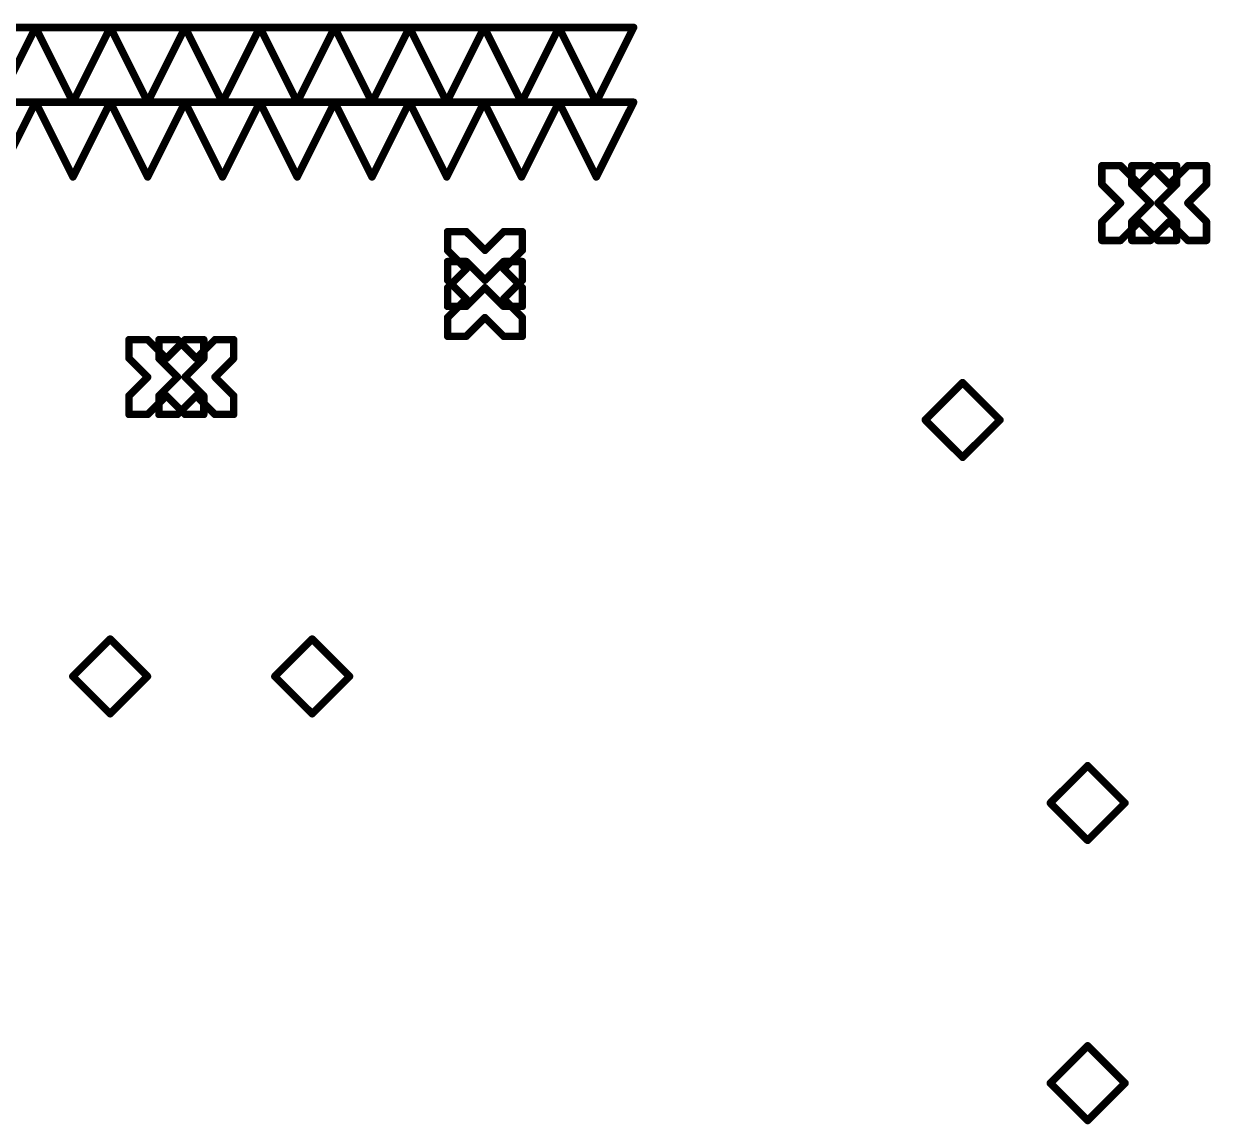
# Model space of a CAD drawing. Header units: inches. Extents: x 0 to 280, y 0 to 265.
# Drawn here: x 77.18 to 108.92, y 132.65 to 162.1 of the extents above; entities that cross this region are included whole.
import ezdxf

# ---------------------------------------------------------------- set-up
doc = ezdxf.new("R2010")
doc.units = ezdxf.units.IN
doc.layers.add('Drill Drawing', color=1, linetype='Continuous')

msp = doc.modelspace()

# ---------------------------------------------------------------- linework, layer by layer
at = {"layer": 'Drill Drawing'}
for points in [[(75.5, 162, 0.2, 0.2, 0), (77.5, 162, 0.2, 0.2, 0)], [(76.5, 160, 0.2, 0.2, 0), (77.5, 162, 0.2, 0.2, 0)], [(77.5, 162, 0.2, 0.2, 0), (79.5, 162, 0.2, 0.2, 0)], [(77.5, 162, 0.2, 0.2, 0), (78.5, 160, 0.2, 0.2, 0)], [(78.5, 160, 0.2, 0.2, 0), (79.5, 162, 0.2, 0.2, 0)], [(79.5, 162, 0.2, 0.2, 0), (81.5, 162, 0.2, 0.2, 0)], [(79.5, 162, 0.2, 0.2, 0), (80.5, 160, 0.2, 0.2, 0)], [(80.5, 160, 0.2, 0.2, 0), (81.5, 162, 0.2, 0.2, 0)], [(81.5, 162, 0.2, 0.2, 0), (83.5, 162, 0.2, 0.2, 0)], [(81.5, 162, 0.2, 0.2, 0), (82.5, 160, 0.2, 0.2, 0)], [(82.5, 160, 0.2, 0.2, 0), (83.5, 162, 0.2, 0.2, 0)], [(83.5, 162, 0.2, 0.2, 0), (85.5, 162, 0.2, 0.2, 0)], [(83.5, 162, 0.2, 0.2, 0), (84.5, 160, 0.2, 0.2, 0)], [(84.5, 160, 0.2, 0.2, 0), (85.5, 162, 0.2, 0.2, 0)], [(85.5, 162, 0.2, 0.2, 0), (87.5, 162, 0.2, 0.2, 0)], [(85.5, 162, 0.2, 0.2, 0), (86.5, 160, 0.2, 0.2, 0)], [(86.5, 160, 0.2, 0.2, 0), (87.5, 162, 0.2, 0.2, 0)], [(87.5, 162, 0.2, 0.2, 0), (89.5, 162, 0.2, 0.2, 0)], [(87.5, 162, 0.2, 0.2, 0), (88.5, 160, 0.2, 0.2, 0)], [(88.5, 160, 0.2, 0.2, 0), (89.5, 162, 0.2, 0.2, 0)], [(89.5, 162, 0.2, 0.2, 0), (91.5, 162, 0.2, 0.2, 0)], [(89.5, 162, 0.2, 0.2, 0), (90.5, 160, 0.2, 0.2, 0)], [(90.5, 160, 0.2, 0.2, 0), (91.5, 162, 0.2, 0.2, 0)], [(91.5, 162, 0.2, 0.2, 0), (93.5, 162, 0.2, 0.2, 0)], [(91.5, 162, 0.2, 0.2, 0), (92.5, 160, 0.2, 0.2, 0)], [(92.5, 160, 0.2, 0.2, 0), (93.5, 162, 0.2, 0.2, 0)], [(75.5, 160, 0.2, 0.2, 0), (77.5, 160, 0.2, 0.2, 0)], [(76.5, 158, 0.2, 0.2, 0), (77.5, 160, 0.2, 0.2, 0)], [(77.5, 160, 0.2, 0.2, 0), (79.5, 160, 0.2, 0.2, 0)], [(77.5, 160, 0.2, 0.2, 0), (78.5, 158, 0.2, 0.2, 0)], [(78.5, 158, 0.2, 0.2, 0), (79.5, 160, 0.2, 0.2, 0)], [(79.5, 160, 0.2, 0.2, 0), (81.5, 160, 0.2, 0.2, 0)], [(79.5, 160, 0.2, 0.2, 0), (80.5, 158, 0.2, 0.2, 0)], [(80.5, 158, 0.2, 0.2, 0), (81.5, 160, 0.2, 0.2, 0)], [(81.5, 160, 0.2, 0.2, 0), (83.5, 160, 0.2, 0.2, 0)], [(81.5, 160, 0.2, 0.2, 0), (82.5, 158, 0.2, 0.2, 0)], [(82.5, 158, 0.2, 0.2, 0), (83.5, 160, 0.2, 0.2, 0)], [(83.5, 160, 0.2, 0.2, 0), (85.5, 160, 0.2, 0.2, 0)], [(83.5, 160, 0.2, 0.2, 0), (84.5, 158, 0.2, 0.2, 0)], [(84.5, 158, 0.2, 0.2, 0), (85.5, 160, 0.2, 0.2, 0)], [(85.5, 160, 0.2, 0.2, 0), (87.5, 160, 0.2, 0.2, 0)], [(85.5, 160, 0.2, 0.2, 0), (86.5, 158, 0.2, 0.2, 0)], [(86.5, 158, 0.2, 0.2, 0), (87.5, 160, 0.2, 0.2, 0)], [(87.5, 160, 0.2, 0.2, 0), (89.5, 160, 0.2, 0.2, 0)], [(87.5, 160, 0.2, 0.2, 0), (88.5, 158, 0.2, 0.2, 0)], [(88.5, 158, 0.2, 0.2, 0), (89.5, 160, 0.2, 0.2, 0)], [(89.5, 160, 0.2, 0.2, 0), (91.5, 160, 0.2, 0.2, 0)], [(89.5, 160, 0.2, 0.2, 0), (90.5, 158, 0.2, 0.2, 0)], [(90.5, 158, 0.2, 0.2, 0), (91.5, 160, 0.2, 0.2, 0)], [(91.5, 160, 0.2, 0.2, 0), (93.5, 160, 0.2, 0.2, 0)], [(91.5, 160, 0.2, 0.2, 0), (92.5, 158, 0.2, 0.2, 0)], [(92.5, 158, 0.2, 0.2, 0), (93.5, 160, 0.2, 0.2, 0)], [(106.025, 157.8, 0.2, 0.2, 0), (106.025, 158.3, 0.2, 0.2, 0)], [(106.025, 158.3, 0.2, 0.2, 0), (106.525, 158.3, 0.2, 0.2, 0)], [(106.525, 158.3, 0.2, 0.2, 0), (107.025, 157.8, 0.2, 0.2, 0)], [(106.825, 157.8, 0.2, 0.2, 0), (106.825, 158.3, 0.2, 0.2, 0)], [(106.825, 158.3, 0.2, 0.2, 0), (107.325, 158.3, 0.2, 0.2, 0)], [(107.025, 157.8, 0.2, 0.2, 0), (107.525, 158.3, 0.2, 0.2, 0)], [(107.325, 158.3, 0.2, 0.2, 0), (107.825, 157.8, 0.2, 0.2, 0)], [(107.525, 158.3, 0.2, 0.2, 0), (108.025, 158.3, 0.2, 0.2, 0)], [(107.825, 157.8, 0.2, 0.2, 0), (108.325, 158.3, 0.2, 0.2, 0)], [(108.025, 157.8, 0.2, 0.2, 0), (108.025, 158.3, 0.2, 0.2, 0)], [(108.325, 158.3, 0.2, 0.2, 0), (108.825, 158.3, 0.2, 0.2, 0)], [(108.825, 157.8, 0.2, 0.2, 0), (108.825, 158.3, 0.2, 0.2, 0)], [(106.025, 157.8, 0.2, 0.2, 0), (106.525, 157.3, 0.2, 0.2, 0)], [(106.825, 157.8, 0.2, 0.2, 0), (107.325, 157.3, 0.2, 0.2, 0)], [(107.525, 157.3, 0.2, 0.2, 0), (108.025, 157.8, 0.2, 0.2, 0)], [(108.325, 157.3, 0.2, 0.2, 0), (108.825, 157.8, 0.2, 0.2, 0)], [(106.025, 156.8, 0.2, 0.2, 0), (106.525, 157.3, 0.2, 0.2, 0)], [(106.825, 156.8, 0.2, 0.2, 0), (107.325, 157.3, 0.2, 0.2, 0)], [(107.525, 157.3, 0.2, 0.2, 0), (108.025, 156.8, 0.2, 0.2, 0)], [(108.325, 157.3, 0.2, 0.2, 0), (108.825, 156.8, 0.2, 0.2, 0)], [(106.025, 156.3, 0.2, 0.2, 0), (106.025, 156.8, 0.2, 0.2, 0)], [(106.525, 156.3, 0.2, 0.2, 0), (107.025, 156.8, 0.2, 0.2, 0)], [(106.825, 156.3, 0.2, 0.2, 0), (106.825, 156.8, 0.2, 0.2, 0)], [(107.025, 156.8, 0.2, 0.2, 0), (107.525, 156.3, 0.2, 0.2, 0)], [(107.325, 156.3, 0.2, 0.2, 0), (107.825, 156.8, 0.2, 0.2, 0)], [(107.825, 156.8, 0.2, 0.2, 0), (108.325, 156.3, 0.2, 0.2, 0)], [(108.025, 156.3, 0.2, 0.2, 0), (108.025, 156.8, 0.2, 0.2, 0)], [(108.825, 156.3, 0.2, 0.2, 0), (108.825, 156.8, 0.2, 0.2, 0)], [(88.522, 156.036, 0.2, 0.2, 0), (88.522, 156.536, 0.2, 0.2, 0)], [(88.522, 156.536, 0.2, 0.2, 0), (89.022, 156.536, 0.2, 0.2, 0)], [(89.022, 156.536, 0.2, 0.2, 0), (89.522, 156.036, 0.2, 0.2, 0)], [(89.522, 156.036, 0.2, 0.2, 0), (90.022, 156.536, 0.2, 0.2, 0)], [(90.022, 156.536, 0.2, 0.2, 0), (90.522, 156.536, 0.2, 0.2, 0)], [(90.522, 156.036, 0.2, 0.2, 0), (90.522, 156.536, 0.2, 0.2, 0)], [(106.025, 156.3, 0.2, 0.2, 0), (106.525, 156.3, 0.2, 0.2, 0)], [(106.825, 156.3, 0.2, 0.2, 0), (107.325, 156.3, 0.2, 0.2, 0)], [(107.525, 156.3, 0.2, 0.2, 0), (108.025, 156.3, 0.2, 0.2, 0)], [(108.325, 156.3, 0.2, 0.2, 0), (108.825, 156.3, 0.2, 0.2, 0)], [(88.522, 156.036, 0.2, 0.2, 0), (89.022, 155.536, 0.2, 0.2, 0)], [(90.022, 155.536, 0.2, 0.2, 0), (90.522, 156.036, 0.2, 0.2, 0)], [(88.522, 155.236, 0.2, 0.2, 0), (88.522, 155.736, 0.2, 0.2, 0)], [(88.522, 155.736, 0.2, 0.2, 0), (89.022, 155.736, 0.2, 0.2, 0)], [(88.522, 155.036, 0.2, 0.2, 0), (89.022, 155.536, 0.2, 0.2, 0)], [(89.022, 155.736, 0.2, 0.2, 0), (89.522, 155.236, 0.2, 0.2, 0)], [(89.522, 155.236, 0.2, 0.2, 0), (90.022, 155.736, 0.2, 0.2, 0)], [(90.022, 155.736, 0.2, 0.2, 0), (90.522, 155.736, 0.2, 0.2, 0)], [(90.022, 155.536, 0.2, 0.2, 0), (90.522, 155.036, 0.2, 0.2, 0)], [(90.522, 155.236, 0.2, 0.2, 0), (90.522, 155.736, 0.2, 0.2, 0)], [(88.522, 155.236, 0.2, 0.2, 0), (89.022, 154.736, 0.2, 0.2, 0)], [(90.022, 154.736, 0.2, 0.2, 0), (90.522, 155.236, 0.2, 0.2, 0)], [(88.522, 154.536, 0.2, 0.2, 0), (88.522, 155.036, 0.2, 0.2, 0)], [(89.022, 154.536, 0.2, 0.2, 0), (89.522, 155.036, 0.2, 0.2, 0)], [(89.522, 155.036, 0.2, 0.2, 0), (90.022, 154.536, 0.2, 0.2, 0)], [(90.522, 154.536, 0.2, 0.2, 0), (90.522, 155.036, 0.2, 0.2, 0)], [(88.522, 154.236, 0.2, 0.2, 0), (89.022, 154.736, 0.2, 0.2, 0)], [(88.522, 154.536, 0.2, 0.2, 0), (89.022, 154.536, 0.2, 0.2, 0)], [(90.022, 154.736, 0.2, 0.2, 0), (90.522, 154.236, 0.2, 0.2, 0)], [(90.022, 154.536, 0.2, 0.2, 0), (90.522, 154.536, 0.2, 0.2, 0)], [(88.522, 153.736, 0.2, 0.2, 0), (88.522, 154.236, 0.2, 0.2, 0)], [(89.022, 153.736, 0.2, 0.2, 0), (89.522, 154.236, 0.2, 0.2, 0)], [(89.522, 154.236, 0.2, 0.2, 0), (90.022, 153.736, 0.2, 0.2, 0)], [(90.522, 153.736, 0.2, 0.2, 0), (90.522, 154.236, 0.2, 0.2, 0)], [(80, 153.145, 0.2, 0.2, 0), (80, 153.645, 0.2, 0.2, 0)], [(80, 153.645, 0.2, 0.2, 0), (80.5, 153.645, 0.2, 0.2, 0)], [(80.5, 153.645, 0.2, 0.2, 0), (81, 153.145, 0.2, 0.2, 0)], [(80.8, 153.145, 0.2, 0.2, 0), (80.8, 153.645, 0.2, 0.2, 0)], [(80.8, 153.645, 0.2, 0.2, 0), (81.3, 153.645, 0.2, 0.2, 0)], [(81, 153.145, 0.2, 0.2, 0), (81.5, 153.645, 0.2, 0.2, 0)], [(81.3, 153.645, 0.2, 0.2, 0), (81.8, 153.145, 0.2, 0.2, 0)], [(81.5, 153.645, 0.2, 0.2, 0), (82, 153.645, 0.2, 0.2, 0)], [(81.8, 153.145, 0.2, 0.2, 0), (82.3, 153.645, 0.2, 0.2, 0)], [(82, 153.145, 0.2, 0.2, 0), (82, 153.645, 0.2, 0.2, 0)], [(82.3, 153.645, 0.2, 0.2, 0), (82.8, 153.645, 0.2, 0.2, 0)], [(82.8, 153.145, 0.2, 0.2, 0), (82.8, 153.645, 0.2, 0.2, 0)], [(88.522, 153.736, 0.2, 0.2, 0), (89.022, 153.736, 0.2, 0.2, 0)], [(90.022, 153.736, 0.2, 0.2, 0), (90.522, 153.736, 0.2, 0.2, 0)], [(80, 153.145, 0.2, 0.2, 0), (80.5, 152.645, 0.2, 0.2, 0)], [(80.8, 153.145, 0.2, 0.2, 0), (81.3, 152.645, 0.2, 0.2, 0)], [(81.5, 152.645, 0.2, 0.2, 0), (82, 153.145, 0.2, 0.2, 0)], [(82.3, 152.645, 0.2, 0.2, 0), (82.8, 153.145, 0.2, 0.2, 0)], [(80, 152.145, 0.2, 0.2, 0), (80.5, 152.645, 0.2, 0.2, 0)], [(80.8, 152.145, 0.2, 0.2, 0), (81.3, 152.645, 0.2, 0.2, 0)], [(81.5, 152.645, 0.2, 0.2, 0), (82, 152.145, 0.2, 0.2, 0)], [(82.3, 152.645, 0.2, 0.2, 0), (82.8, 152.145, 0.2, 0.2, 0)], [(101.3, 151.497, 0.2, 0.2, 0), (102.3, 152.497, 0.2, 0.2, 0)], [(102.3, 152.497, 0.2, 0.2, 0), (103.3, 151.497, 0.2, 0.2, 0)], [(80, 151.645, 0.2, 0.2, 0), (80, 152.145, 0.2, 0.2, 0)], [(80.5, 151.645, 0.2, 0.2, 0), (81, 152.145, 0.2, 0.2, 0)], [(80.8, 151.645, 0.2, 0.2, 0), (80.8, 152.145, 0.2, 0.2, 0)], [(81, 152.145, 0.2, 0.2, 0), (81.5, 151.645, 0.2, 0.2, 0)], [(81.3, 151.645, 0.2, 0.2, 0), (81.8, 152.145, 0.2, 0.2, 0)], [(81.8, 152.145, 0.2, 0.2, 0), (82.3, 151.645, 0.2, 0.2, 0)], [(82, 151.645, 0.2, 0.2, 0), (82, 152.145, 0.2, 0.2, 0)], [(82.8, 151.645, 0.2, 0.2, 0), (82.8, 152.145, 0.2, 0.2, 0)], [(80, 151.645, 0.2, 0.2, 0), (80.5, 151.645, 0.2, 0.2, 0)], [(80.8, 151.645, 0.2, 0.2, 0), (81.3, 151.645, 0.2, 0.2, 0)], [(81.5, 151.645, 0.2, 0.2, 0), (82, 151.645, 0.2, 0.2, 0)], [(82.3, 151.645, 0.2, 0.2, 0), (82.8, 151.645, 0.2, 0.2, 0)], [(101.3, 151.497, 0.2, 0.2, 0), (102.3, 150.497, 0.2, 0.2, 0)], [(102.3, 150.497, 0.2, 0.2, 0), (103.3, 151.497, 0.2, 0.2, 0)], [(78.495, 144.634, 0.2, 0.2, 0), (79.495, 145.634, 0.2, 0.2, 0)], [(79.495, 145.634, 0.2, 0.2, 0), (80.495, 144.634, 0.2, 0.2, 0)], [(83.9, 144.634, 0.2, 0.2, 0), (84.9, 145.634, 0.2, 0.2, 0)], [(84.9, 145.634, 0.2, 0.2, 0), (85.9, 144.634, 0.2, 0.2, 0)], [(78.495, 144.634, 0.2, 0.2, 0), (79.495, 143.634, 0.2, 0.2, 0)], [(79.495, 143.634, 0.2, 0.2, 0), (80.495, 144.634, 0.2, 0.2, 0)], [(83.9, 144.634, 0.2, 0.2, 0), (84.9, 143.634, 0.2, 0.2, 0)], [(84.9, 143.634, 0.2, 0.2, 0), (85.9, 144.634, 0.2, 0.2, 0)], [(104.645, 141.247, 0.2, 0.2, 0), (105.645, 142.247, 0.2, 0.2, 0)], [(105.645, 142.247, 0.2, 0.2, 0), (106.645, 141.247, 0.2, 0.2, 0)], [(104.645, 141.247, 0.2, 0.2, 0), (105.645, 140.247, 0.2, 0.2, 0)], [(105.645, 140.247, 0.2, 0.2, 0), (106.645, 141.247, 0.2, 0.2, 0)], [(104.645, 133.75, 0.2, 0.2, 0), (105.645, 134.75, 0.2, 0.2, 0)], [(105.645, 134.75, 0.2, 0.2, 0), (106.645, 133.75, 0.2, 0.2, 0)], [(104.645, 133.75, 0.2, 0.2, 0), (105.645, 132.75, 0.2, 0.2, 0)], [(105.645, 132.75, 0.2, 0.2, 0), (106.645, 133.75, 0.2, 0.2, 0)]]:
    msp.add_lwpolyline(points, format="xyseb", dxfattribs=at)
for points in [[(77.45, 162, 0.1, 0.1, 1), (77.55, 162, 0.1, 0.1, 1)], [(77.45, 162, 0.1, 0.1, 1), (77.55, 162, 0.1, 0.1, 1)], [(77.45, 162, 0.1, 0.1, 1), (77.55, 162, 0.1, 0.1, 1)], [(77.45, 162, 0.1, 0.1, 1), (77.55, 162, 0.1, 0.1, 1)], [(79.45, 162, 0.1, 0.1, 1), (79.55, 162, 0.1, 0.1, 1)], [(79.45, 162, 0.1, 0.1, 1), (79.55, 162, 0.1, 0.1, 1)], [(79.45, 162, 0.1, 0.1, 1), (79.55, 162, 0.1, 0.1, 1)], [(79.45, 162, 0.1, 0.1, 1), (79.55, 162, 0.1, 0.1, 1)], [(81.45, 162, 0.1, 0.1, 1), (81.55, 162, 0.1, 0.1, 1)], [(81.45, 162, 0.1, 0.1, 1), (81.55, 162, 0.1, 0.1, 1)], [(81.45, 162, 0.1, 0.1, 1), (81.55, 162, 0.1, 0.1, 1)], [(81.45, 162, 0.1, 0.1, 1), (81.55, 162, 0.1, 0.1, 1)], [(83.45, 162, 0.1, 0.1, 1), (83.55, 162, 0.1, 0.1, 1)], [(83.45, 162, 0.1, 0.1, 1), (83.55, 162, 0.1, 0.1, 1)], [(83.45, 162, 0.1, 0.1, 1), (83.55, 162, 0.1, 0.1, 1)], [(83.45, 162, 0.1, 0.1, 1), (83.55, 162, 0.1, 0.1, 1)], [(85.45, 162, 0.1, 0.1, 1), (85.55, 162, 0.1, 0.1, 1)], [(85.45, 162, 0.1, 0.1, 1), (85.55, 162, 0.1, 0.1, 1)], [(85.45, 162, 0.1, 0.1, 1), (85.55, 162, 0.1, 0.1, 1)], [(85.45, 162, 0.1, 0.1, 1), (85.55, 162, 0.1, 0.1, 1)], [(87.45, 162, 0.1, 0.1, 1), (87.55, 162, 0.1, 0.1, 1)], [(87.45, 162, 0.1, 0.1, 1), (87.55, 162, 0.1, 0.1, 1)], [(87.45, 162, 0.1, 0.1, 1), (87.55, 162, 0.1, 0.1, 1)], [(87.45, 162, 0.1, 0.1, 1), (87.55, 162, 0.1, 0.1, 1)], [(89.45, 162, 0.1, 0.1, 1), (89.55, 162, 0.1, 0.1, 1)], [(89.45, 162, 0.1, 0.1, 1), (89.55, 162, 0.1, 0.1, 1)], [(89.45, 162, 0.1, 0.1, 1), (89.55, 162, 0.1, 0.1, 1)], [(89.45, 162, 0.1, 0.1, 1), (89.55, 162, 0.1, 0.1, 1)], [(91.45, 162, 0.1, 0.1, 1), (91.55, 162, 0.1, 0.1, 1)], [(91.45, 162, 0.1, 0.1, 1), (91.55, 162, 0.1, 0.1, 1)], [(91.45, 162, 0.1, 0.1, 1), (91.55, 162, 0.1, 0.1, 1)], [(91.45, 162, 0.1, 0.1, 1), (91.55, 162, 0.1, 0.1, 1)], [(93.45, 162, 0.1, 0.1, 1), (93.55, 162, 0.1, 0.1, 1)], [(93.45, 162, 0.1, 0.1, 1), (93.55, 162, 0.1, 0.1, 1)], [(77.45, 160, 0.1, 0.1, 1), (77.55, 160, 0.1, 0.1, 1)], [(77.45, 160, 0.1, 0.1, 1), (77.55, 160, 0.1, 0.1, 1)], [(77.45, 160, 0.1, 0.1, 1), (77.55, 160, 0.1, 0.1, 1)], [(77.45, 160, 0.1, 0.1, 1), (77.55, 160, 0.1, 0.1, 1)], [(78.45, 160, 0.1, 0.1, 1), (78.55, 160, 0.1, 0.1, 1)], [(78.45, 160, 0.1, 0.1, 1), (78.55, 160, 0.1, 0.1, 1)], [(79.45, 160, 0.1, 0.1, 1), (79.55, 160, 0.1, 0.1, 1)], [(79.45, 160, 0.1, 0.1, 1), (79.55, 160, 0.1, 0.1, 1)], [(79.45, 160, 0.1, 0.1, 1), (79.55, 160, 0.1, 0.1, 1)], [(79.45, 160, 0.1, 0.1, 1), (79.55, 160, 0.1, 0.1, 1)], [(80.45, 160, 0.1, 0.1, 1), (80.55, 160, 0.1, 0.1, 1)], [(80.45, 160, 0.1, 0.1, 1), (80.55, 160, 0.1, 0.1, 1)], [(81.45, 160, 0.1, 0.1, 1), (81.55, 160, 0.1, 0.1, 1)], [(81.45, 160, 0.1, 0.1, 1), (81.55, 160, 0.1, 0.1, 1)], [(81.45, 160, 0.1, 0.1, 1), (81.55, 160, 0.1, 0.1, 1)], [(81.45, 160, 0.1, 0.1, 1), (81.55, 160, 0.1, 0.1, 1)], [(82.45, 160, 0.1, 0.1, 1), (82.55, 160, 0.1, 0.1, 1)], [(82.45, 160, 0.1, 0.1, 1), (82.55, 160, 0.1, 0.1, 1)], [(83.45, 160, 0.1, 0.1, 1), (83.55, 160, 0.1, 0.1, 1)], [(83.45, 160, 0.1, 0.1, 1), (83.55, 160, 0.1, 0.1, 1)], [(83.45, 160, 0.1, 0.1, 1), (83.55, 160, 0.1, 0.1, 1)], [(83.45, 160, 0.1, 0.1, 1), (83.55, 160, 0.1, 0.1, 1)], [(84.45, 160, 0.1, 0.1, 1), (84.55, 160, 0.1, 0.1, 1)], [(84.45, 160, 0.1, 0.1, 1), (84.55, 160, 0.1, 0.1, 1)], [(85.45, 160, 0.1, 0.1, 1), (85.55, 160, 0.1, 0.1, 1)], [(85.45, 160, 0.1, 0.1, 1), (85.55, 160, 0.1, 0.1, 1)], [(85.45, 160, 0.1, 0.1, 1), (85.55, 160, 0.1, 0.1, 1)], [(85.45, 160, 0.1, 0.1, 1), (85.55, 160, 0.1, 0.1, 1)], [(86.45, 160, 0.1, 0.1, 1), (86.55, 160, 0.1, 0.1, 1)], [(86.45, 160, 0.1, 0.1, 1), (86.55, 160, 0.1, 0.1, 1)], [(87.45, 160, 0.1, 0.1, 1), (87.55, 160, 0.1, 0.1, 1)], [(87.45, 160, 0.1, 0.1, 1), (87.55, 160, 0.1, 0.1, 1)], [(87.45, 160, 0.1, 0.1, 1), (87.55, 160, 0.1, 0.1, 1)], [(87.45, 160, 0.1, 0.1, 1), (87.55, 160, 0.1, 0.1, 1)], [(88.45, 160, 0.1, 0.1, 1), (88.55, 160, 0.1, 0.1, 1)], [(88.45, 160, 0.1, 0.1, 1), (88.55, 160, 0.1, 0.1, 1)], [(89.45, 160, 0.1, 0.1, 1), (89.55, 160, 0.1, 0.1, 1)], [(89.45, 160, 0.1, 0.1, 1), (89.55, 160, 0.1, 0.1, 1)], [(89.45, 160, 0.1, 0.1, 1), (89.55, 160, 0.1, 0.1, 1)], [(89.45, 160, 0.1, 0.1, 1), (89.55, 160, 0.1, 0.1, 1)], [(90.45, 160, 0.1, 0.1, 1), (90.55, 160, 0.1, 0.1, 1)], [(90.45, 160, 0.1, 0.1, 1), (90.55, 160, 0.1, 0.1, 1)], [(91.45, 160, 0.1, 0.1, 1), (91.55, 160, 0.1, 0.1, 1)], [(91.45, 160, 0.1, 0.1, 1), (91.55, 160, 0.1, 0.1, 1)], [(91.45, 160, 0.1, 0.1, 1), (91.55, 160, 0.1, 0.1, 1)], [(91.45, 160, 0.1, 0.1, 1), (91.55, 160, 0.1, 0.1, 1)], [(92.45, 160, 0.1, 0.1, 1), (92.55, 160, 0.1, 0.1, 1)], [(92.45, 160, 0.1, 0.1, 1), (92.55, 160, 0.1, 0.1, 1)], [(93.45, 160, 0.1, 0.1, 1), (93.55, 160, 0.1, 0.1, 1)], [(93.45, 160, 0.1, 0.1, 1), (93.55, 160, 0.1, 0.1, 1)], [(105.975, 158.3, 0.1, 0.1, 1), (106.075, 158.3, 0.1, 0.1, 1)], [(105.975, 158.3, 0.1, 0.1, 1), (106.075, 158.3, 0.1, 0.1, 1)], [(106.475, 158.3, 0.1, 0.1, 1), (106.575, 158.3, 0.1, 0.1, 1)], [(106.475, 158.3, 0.1, 0.1, 1), (106.575, 158.3, 0.1, 0.1, 1)], [(106.775, 158.3, 0.1, 0.1, 1), (106.875, 158.3, 0.1, 0.1, 1)], [(106.775, 158.3, 0.1, 0.1, 1), (106.875, 158.3, 0.1, 0.1, 1)], [(107.275, 158.3, 0.1, 0.1, 1), (107.375, 158.3, 0.1, 0.1, 1)], [(107.275, 158.3, 0.1, 0.1, 1), (107.375, 158.3, 0.1, 0.1, 1)], [(107.475, 158.3, 0.1, 0.1, 1), (107.575, 158.3, 0.1, 0.1, 1)], [(107.475, 158.3, 0.1, 0.1, 1), (107.575, 158.3, 0.1, 0.1, 1)], [(107.975, 158.3, 0.1, 0.1, 1), (108.075, 158.3, 0.1, 0.1, 1)], [(107.975, 158.3, 0.1, 0.1, 1), (108.075, 158.3, 0.1, 0.1, 1)], [(108.275, 158.3, 0.1, 0.1, 1), (108.375, 158.3, 0.1, 0.1, 1)], [(108.275, 158.3, 0.1, 0.1, 1), (108.375, 158.3, 0.1, 0.1, 1)], [(108.775, 158.3, 0.1, 0.1, 1), (108.875, 158.3, 0.1, 0.1, 1)], [(108.775, 158.3, 0.1, 0.1, 1), (108.875, 158.3, 0.1, 0.1, 1)], [(78.45, 158, 0.1, 0.1, 1), (78.55, 158, 0.1, 0.1, 1)], [(78.45, 158, 0.1, 0.1, 1), (78.55, 158, 0.1, 0.1, 1)], [(80.45, 158, 0.1, 0.1, 1), (80.55, 158, 0.1, 0.1, 1)], [(80.45, 158, 0.1, 0.1, 1), (80.55, 158, 0.1, 0.1, 1)], [(82.45, 158, 0.1, 0.1, 1), (82.55, 158, 0.1, 0.1, 1)], [(82.45, 158, 0.1, 0.1, 1), (82.55, 158, 0.1, 0.1, 1)], [(84.45, 158, 0.1, 0.1, 1), (84.55, 158, 0.1, 0.1, 1)], [(84.45, 158, 0.1, 0.1, 1), (84.55, 158, 0.1, 0.1, 1)], [(86.45, 158, 0.1, 0.1, 1), (86.55, 158, 0.1, 0.1, 1)], [(86.45, 158, 0.1, 0.1, 1), (86.55, 158, 0.1, 0.1, 1)], [(88.45, 158, 0.1, 0.1, 1), (88.55, 158, 0.1, 0.1, 1)], [(88.45, 158, 0.1, 0.1, 1), (88.55, 158, 0.1, 0.1, 1)], [(90.45, 158, 0.1, 0.1, 1), (90.55, 158, 0.1, 0.1, 1)], [(90.45, 158, 0.1, 0.1, 1), (90.55, 158, 0.1, 0.1, 1)], [(92.45, 158, 0.1, 0.1, 1), (92.55, 158, 0.1, 0.1, 1)], [(92.45, 158, 0.1, 0.1, 1), (92.55, 158, 0.1, 0.1, 1)], [(105.975, 157.8, 0.1, 0.1, 1), (106.075, 157.8, 0.1, 0.1, 1)], [(105.975, 157.8, 0.1, 0.1, 1), (106.075, 157.8, 0.1, 0.1, 1)], [(106.775, 157.8, 0.1, 0.1, 1), (106.875, 157.8, 0.1, 0.1, 1)], [(106.775, 157.8, 0.1, 0.1, 1), (106.875, 157.8, 0.1, 0.1, 1)], [(106.975, 157.8, 0.1, 0.1, 1), (107.075, 157.8, 0.1, 0.1, 1)], [(106.975, 157.8, 0.1, 0.1, 1), (107.075, 157.8, 0.1, 0.1, 1)], [(107.775, 157.8, 0.1, 0.1, 1), (107.875, 157.8, 0.1, 0.1, 1)], [(107.775, 157.8, 0.1, 0.1, 1), (107.875, 157.8, 0.1, 0.1, 1)], [(107.975, 157.8, 0.1, 0.1, 1), (108.075, 157.8, 0.1, 0.1, 1)], [(107.975, 157.8, 0.1, 0.1, 1), (108.075, 157.8, 0.1, 0.1, 1)], [(108.775, 157.8, 0.1, 0.1, 1), (108.875, 157.8, 0.1, 0.1, 1)], [(108.775, 157.8, 0.1, 0.1, 1), (108.875, 157.8, 0.1, 0.1, 1)], [(106.475, 157.3, 0.1, 0.1, 1), (106.575, 157.3, 0.1, 0.1, 1)], [(106.475, 157.3, 0.1, 0.1, 1), (106.575, 157.3, 0.1, 0.1, 1)], [(107.275, 157.3, 0.1, 0.1, 1), (107.375, 157.3, 0.1, 0.1, 1)], [(107.275, 157.3, 0.1, 0.1, 1), (107.375, 157.3, 0.1, 0.1, 1)], [(107.475, 157.3, 0.1, 0.1, 1), (107.575, 157.3, 0.1, 0.1, 1)], [(107.475, 157.3, 0.1, 0.1, 1), (107.575, 157.3, 0.1, 0.1, 1)], [(108.275, 157.3, 0.1, 0.1, 1), (108.375, 157.3, 0.1, 0.1, 1)], [(108.275, 157.3, 0.1, 0.1, 1), (108.375, 157.3, 0.1, 0.1, 1)], [(105.975, 156.8, 0.1, 0.1, 1), (106.075, 156.8, 0.1, 0.1, 1)], [(105.975, 156.8, 0.1, 0.1, 1), (106.075, 156.8, 0.1, 0.1, 1)], [(106.775, 156.8, 0.1, 0.1, 1), (106.875, 156.8, 0.1, 0.1, 1)], [(106.775, 156.8, 0.1, 0.1, 1), (106.875, 156.8, 0.1, 0.1, 1)], [(106.975, 156.8, 0.1, 0.1, 1), (107.075, 156.8, 0.1, 0.1, 1)], [(106.975, 156.8, 0.1, 0.1, 1), (107.075, 156.8, 0.1, 0.1, 1)], [(107.775, 156.8, 0.1, 0.1, 1), (107.875, 156.8, 0.1, 0.1, 1)], [(107.775, 156.8, 0.1, 0.1, 1), (107.875, 156.8, 0.1, 0.1, 1)], [(107.975, 156.8, 0.1, 0.1, 1), (108.075, 156.8, 0.1, 0.1, 1)], [(107.975, 156.8, 0.1, 0.1, 1), (108.075, 156.8, 0.1, 0.1, 1)], [(108.775, 156.8, 0.1, 0.1, 1), (108.875, 156.8, 0.1, 0.1, 1)], [(108.775, 156.8, 0.1, 0.1, 1), (108.875, 156.8, 0.1, 0.1, 1)], [(88.472, 156.536, 0.1, 0.1, 1), (88.572, 156.536, 0.1, 0.1, 1)], [(88.472, 156.536, 0.1, 0.1, 1), (88.572, 156.536, 0.1, 0.1, 1)], [(88.972, 156.536, 0.1, 0.1, 1), (89.072, 156.536, 0.1, 0.1, 1)], [(88.972, 156.536, 0.1, 0.1, 1), (89.072, 156.536, 0.1, 0.1, 1)], [(89.972, 156.536, 0.1, 0.1, 1), (90.072, 156.536, 0.1, 0.1, 1)], [(89.972, 156.536, 0.1, 0.1, 1), (90.072, 156.536, 0.1, 0.1, 1)], [(90.472, 156.536, 0.1, 0.1, 1), (90.572, 156.536, 0.1, 0.1, 1)], [(90.472, 156.536, 0.1, 0.1, 1), (90.572, 156.536, 0.1, 0.1, 1)], [(105.975, 156.3, 0.1, 0.1, 1), (106.075, 156.3, 0.1, 0.1, 1)], [(105.975, 156.3, 0.1, 0.1, 1), (106.075, 156.3, 0.1, 0.1, 1)], [(106.475, 156.3, 0.1, 0.1, 1), (106.575, 156.3, 0.1, 0.1, 1)], [(106.475, 156.3, 0.1, 0.1, 1), (106.575, 156.3, 0.1, 0.1, 1)], [(106.775, 156.3, 0.1, 0.1, 1), (106.875, 156.3, 0.1, 0.1, 1)], [(106.775, 156.3, 0.1, 0.1, 1), (106.875, 156.3, 0.1, 0.1, 1)], [(107.275, 156.3, 0.1, 0.1, 1), (107.375, 156.3, 0.1, 0.1, 1)], [(107.275, 156.3, 0.1, 0.1, 1), (107.375, 156.3, 0.1, 0.1, 1)], [(107.475, 156.3, 0.1, 0.1, 1), (107.575, 156.3, 0.1, 0.1, 1)], [(107.475, 156.3, 0.1, 0.1, 1), (107.575, 156.3, 0.1, 0.1, 1)], [(107.975, 156.3, 0.1, 0.1, 1), (108.075, 156.3, 0.1, 0.1, 1)], [(107.975, 156.3, 0.1, 0.1, 1), (108.075, 156.3, 0.1, 0.1, 1)], [(108.275, 156.3, 0.1, 0.1, 1), (108.375, 156.3, 0.1, 0.1, 1)], [(108.275, 156.3, 0.1, 0.1, 1), (108.375, 156.3, 0.1, 0.1, 1)], [(108.775, 156.3, 0.1, 0.1, 1), (108.875, 156.3, 0.1, 0.1, 1)], [(108.775, 156.3, 0.1, 0.1, 1), (108.875, 156.3, 0.1, 0.1, 1)], [(88.472, 156.036, 0.1, 0.1, 1), (88.572, 156.036, 0.1, 0.1, 1)], [(88.472, 156.036, 0.1, 0.1, 1), (88.572, 156.036, 0.1, 0.1, 1)], [(89.472, 156.036, 0.1, 0.1, 1), (89.572, 156.036, 0.1, 0.1, 1)], [(89.472, 156.036, 0.1, 0.1, 1), (89.572, 156.036, 0.1, 0.1, 1)], [(90.472, 156.036, 0.1, 0.1, 1), (90.572, 156.036, 0.1, 0.1, 1)], [(90.472, 156.036, 0.1, 0.1, 1), (90.572, 156.036, 0.1, 0.1, 1)], [(88.472, 155.736, 0.1, 0.1, 1), (88.572, 155.736, 0.1, 0.1, 1)], [(88.472, 155.736, 0.1, 0.1, 1), (88.572, 155.736, 0.1, 0.1, 1)], [(88.972, 155.736, 0.1, 0.1, 1), (89.072, 155.736, 0.1, 0.1, 1)], [(88.972, 155.736, 0.1, 0.1, 1), (89.072, 155.736, 0.1, 0.1, 1)], [(88.972, 155.536, 0.1, 0.1, 1), (89.072, 155.536, 0.1, 0.1, 1)], [(88.972, 155.536, 0.1, 0.1, 1), (89.072, 155.536, 0.1, 0.1, 1)], [(89.972, 155.736, 0.1, 0.1, 1), (90.072, 155.736, 0.1, 0.1, 1)], [(89.972, 155.736, 0.1, 0.1, 1), (90.072, 155.736, 0.1, 0.1, 1)], [(89.972, 155.536, 0.1, 0.1, 1), (90.072, 155.536, 0.1, 0.1, 1)], [(89.972, 155.536, 0.1, 0.1, 1), (90.072, 155.536, 0.1, 0.1, 1)], [(90.472, 155.736, 0.1, 0.1, 1), (90.572, 155.736, 0.1, 0.1, 1)], [(90.472, 155.736, 0.1, 0.1, 1), (90.572, 155.736, 0.1, 0.1, 1)], [(88.472, 155.236, 0.1, 0.1, 1), (88.572, 155.236, 0.1, 0.1, 1)], [(88.472, 155.236, 0.1, 0.1, 1), (88.572, 155.236, 0.1, 0.1, 1)], [(89.472, 155.236, 0.1, 0.1, 1), (89.572, 155.236, 0.1, 0.1, 1)], [(89.472, 155.236, 0.1, 0.1, 1), (89.572, 155.236, 0.1, 0.1, 1)], [(90.472, 155.236, 0.1, 0.1, 1), (90.572, 155.236, 0.1, 0.1, 1)], [(90.472, 155.236, 0.1, 0.1, 1), (90.572, 155.236, 0.1, 0.1, 1)], [(88.472, 155.036, 0.1, 0.1, 1), (88.572, 155.036, 0.1, 0.1, 1)], [(88.472, 155.036, 0.1, 0.1, 1), (88.572, 155.036, 0.1, 0.1, 1)], [(89.472, 155.036, 0.1, 0.1, 1), (89.572, 155.036, 0.1, 0.1, 1)], [(89.472, 155.036, 0.1, 0.1, 1), (89.572, 155.036, 0.1, 0.1, 1)], [(90.472, 155.036, 0.1, 0.1, 1), (90.572, 155.036, 0.1, 0.1, 1)], [(90.472, 155.036, 0.1, 0.1, 1), (90.572, 155.036, 0.1, 0.1, 1)], [(88.472, 154.536, 0.1, 0.1, 1), (88.572, 154.536, 0.1, 0.1, 1)], [(88.472, 154.536, 0.1, 0.1, 1), (88.572, 154.536, 0.1, 0.1, 1)], [(88.972, 154.736, 0.1, 0.1, 1), (89.072, 154.736, 0.1, 0.1, 1)], [(88.972, 154.736, 0.1, 0.1, 1), (89.072, 154.736, 0.1, 0.1, 1)], [(88.972, 154.536, 0.1, 0.1, 1), (89.072, 154.536, 0.1, 0.1, 1)], [(88.972, 154.536, 0.1, 0.1, 1), (89.072, 154.536, 0.1, 0.1, 1)], [(89.972, 154.736, 0.1, 0.1, 1), (90.072, 154.736, 0.1, 0.1, 1)], [(89.972, 154.736, 0.1, 0.1, 1), (90.072, 154.736, 0.1, 0.1, 1)], [(89.972, 154.536, 0.1, 0.1, 1), (90.072, 154.536, 0.1, 0.1, 1)], [(89.972, 154.536, 0.1, 0.1, 1), (90.072, 154.536, 0.1, 0.1, 1)], [(90.472, 154.536, 0.1, 0.1, 1), (90.572, 154.536, 0.1, 0.1, 1)], [(90.472, 154.536, 0.1, 0.1, 1), (90.572, 154.536, 0.1, 0.1, 1)], [(88.472, 154.236, 0.1, 0.1, 1), (88.572, 154.236, 0.1, 0.1, 1)], [(88.472, 154.236, 0.1, 0.1, 1), (88.572, 154.236, 0.1, 0.1, 1)], [(89.472, 154.236, 0.1, 0.1, 1), (89.572, 154.236, 0.1, 0.1, 1)], [(89.472, 154.236, 0.1, 0.1, 1), (89.572, 154.236, 0.1, 0.1, 1)], [(90.472, 154.236, 0.1, 0.1, 1), (90.572, 154.236, 0.1, 0.1, 1)], [(90.472, 154.236, 0.1, 0.1, 1), (90.572, 154.236, 0.1, 0.1, 1)], [(79.95, 153.645, 0.1, 0.1, 1), (80.05, 153.645, 0.1, 0.1, 1)], [(79.95, 153.645, 0.1, 0.1, 1), (80.05, 153.645, 0.1, 0.1, 1)], [(80.45, 153.645, 0.1, 0.1, 1), (80.55, 153.645, 0.1, 0.1, 1)], [(80.45, 153.645, 0.1, 0.1, 1), (80.55, 153.645, 0.1, 0.1, 1)], [(80.75, 153.645, 0.1, 0.1, 1), (80.85, 153.645, 0.1, 0.1, 1)], [(80.75, 153.645, 0.1, 0.1, 1), (80.85, 153.645, 0.1, 0.1, 1)], [(81.25, 153.645, 0.1, 0.1, 1), (81.35, 153.645, 0.1, 0.1, 1)], [(81.25, 153.645, 0.1, 0.1, 1), (81.35, 153.645, 0.1, 0.1, 1)], [(81.45, 153.645, 0.1, 0.1, 1), (81.55, 153.645, 0.1, 0.1, 1)], [(81.45, 153.645, 0.1, 0.1, 1), (81.55, 153.645, 0.1, 0.1, 1)], [(81.95, 153.645, 0.1, 0.1, 1), (82.05, 153.645, 0.1, 0.1, 1)], [(81.95, 153.645, 0.1, 0.1, 1), (82.05, 153.645, 0.1, 0.1, 1)], [(82.25, 153.645, 0.1, 0.1, 1), (82.35, 153.645, 0.1, 0.1, 1)], [(82.25, 153.645, 0.1, 0.1, 1), (82.35, 153.645, 0.1, 0.1, 1)], [(82.75, 153.645, 0.1, 0.1, 1), (82.85, 153.645, 0.1, 0.1, 1)], [(82.75, 153.645, 0.1, 0.1, 1), (82.85, 153.645, 0.1, 0.1, 1)], [(88.472, 153.736, 0.1, 0.1, 1), (88.572, 153.736, 0.1, 0.1, 1)], [(88.472, 153.736, 0.1, 0.1, 1), (88.572, 153.736, 0.1, 0.1, 1)], [(88.972, 153.736, 0.1, 0.1, 1), (89.072, 153.736, 0.1, 0.1, 1)], [(88.972, 153.736, 0.1, 0.1, 1), (89.072, 153.736, 0.1, 0.1, 1)], [(89.972, 153.736, 0.1, 0.1, 1), (90.072, 153.736, 0.1, 0.1, 1)], [(89.972, 153.736, 0.1, 0.1, 1), (90.072, 153.736, 0.1, 0.1, 1)], [(90.472, 153.736, 0.1, 0.1, 1), (90.572, 153.736, 0.1, 0.1, 1)], [(90.472, 153.736, 0.1, 0.1, 1), (90.572, 153.736, 0.1, 0.1, 1)], [(79.95, 153.145, 0.1, 0.1, 1), (80.05, 153.145, 0.1, 0.1, 1)], [(79.95, 153.145, 0.1, 0.1, 1), (80.05, 153.145, 0.1, 0.1, 1)], [(80.75, 153.145, 0.1, 0.1, 1), (80.85, 153.145, 0.1, 0.1, 1)], [(80.75, 153.145, 0.1, 0.1, 1), (80.85, 153.145, 0.1, 0.1, 1)], [(80.95, 153.145, 0.1, 0.1, 1), (81.05, 153.145, 0.1, 0.1, 1)], [(80.95, 153.145, 0.1, 0.1, 1), (81.05, 153.145, 0.1, 0.1, 1)], [(81.75, 153.145, 0.1, 0.1, 1), (81.85, 153.145, 0.1, 0.1, 1)], [(81.75, 153.145, 0.1, 0.1, 1), (81.85, 153.145, 0.1, 0.1, 1)], [(81.95, 153.145, 0.1, 0.1, 1), (82.05, 153.145, 0.1, 0.1, 1)], [(81.95, 153.145, 0.1, 0.1, 1), (82.05, 153.145, 0.1, 0.1, 1)], [(82.75, 153.145, 0.1, 0.1, 1), (82.85, 153.145, 0.1, 0.1, 1)], [(82.75, 153.145, 0.1, 0.1, 1), (82.85, 153.145, 0.1, 0.1, 1)], [(80.45, 152.645, 0.1, 0.1, 1), (80.55, 152.645, 0.1, 0.1, 1)], [(80.45, 152.645, 0.1, 0.1, 1), (80.55, 152.645, 0.1, 0.1, 1)], [(81.25, 152.645, 0.1, 0.1, 1), (81.35, 152.645, 0.1, 0.1, 1)], [(81.25, 152.645, 0.1, 0.1, 1), (81.35, 152.645, 0.1, 0.1, 1)], [(81.45, 152.645, 0.1, 0.1, 1), (81.55, 152.645, 0.1, 0.1, 1)], [(81.45, 152.645, 0.1, 0.1, 1), (81.55, 152.645, 0.1, 0.1, 1)], [(82.25, 152.645, 0.1, 0.1, 1), (82.35, 152.645, 0.1, 0.1, 1)], [(82.25, 152.645, 0.1, 0.1, 1), (82.35, 152.645, 0.1, 0.1, 1)], [(102.25, 152.497, 0.1, 0.1, 1), (102.35, 152.497, 0.1, 0.1, 1)], [(102.25, 152.497, 0.1, 0.1, 1), (102.35, 152.497, 0.1, 0.1, 1)], [(79.95, 152.145, 0.1, 0.1, 1), (80.05, 152.145, 0.1, 0.1, 1)], [(79.95, 152.145, 0.1, 0.1, 1), (80.05, 152.145, 0.1, 0.1, 1)], [(80.75, 152.145, 0.1, 0.1, 1), (80.85, 152.145, 0.1, 0.1, 1)], [(80.75, 152.145, 0.1, 0.1, 1), (80.85, 152.145, 0.1, 0.1, 1)], [(80.95, 152.145, 0.1, 0.1, 1), (81.05, 152.145, 0.1, 0.1, 1)], [(80.95, 152.145, 0.1, 0.1, 1), (81.05, 152.145, 0.1, 0.1, 1)], [(81.75, 152.145, 0.1, 0.1, 1), (81.85, 152.145, 0.1, 0.1, 1)], [(81.75, 152.145, 0.1, 0.1, 1), (81.85, 152.145, 0.1, 0.1, 1)], [(81.95, 152.145, 0.1, 0.1, 1), (82.05, 152.145, 0.1, 0.1, 1)], [(81.95, 152.145, 0.1, 0.1, 1), (82.05, 152.145, 0.1, 0.1, 1)], [(82.75, 152.145, 0.1, 0.1, 1), (82.85, 152.145, 0.1, 0.1, 1)], [(82.75, 152.145, 0.1, 0.1, 1), (82.85, 152.145, 0.1, 0.1, 1)], [(79.95, 151.645, 0.1, 0.1, 1), (80.05, 151.645, 0.1, 0.1, 1)], [(79.95, 151.645, 0.1, 0.1, 1), (80.05, 151.645, 0.1, 0.1, 1)], [(80.45, 151.645, 0.1, 0.1, 1), (80.55, 151.645, 0.1, 0.1, 1)], [(80.45, 151.645, 0.1, 0.1, 1), (80.55, 151.645, 0.1, 0.1, 1)], [(80.75, 151.645, 0.1, 0.1, 1), (80.85, 151.645, 0.1, 0.1, 1)], [(80.75, 151.645, 0.1, 0.1, 1), (80.85, 151.645, 0.1, 0.1, 1)], [(81.25, 151.645, 0.1, 0.1, 1), (81.35, 151.645, 0.1, 0.1, 1)], [(81.25, 151.645, 0.1, 0.1, 1), (81.35, 151.645, 0.1, 0.1, 1)], [(81.45, 151.645, 0.1, 0.1, 1), (81.55, 151.645, 0.1, 0.1, 1)], [(81.45, 151.645, 0.1, 0.1, 1), (81.55, 151.645, 0.1, 0.1, 1)], [(81.95, 151.645, 0.1, 0.1, 1), (82.05, 151.645, 0.1, 0.1, 1)], [(81.95, 151.645, 0.1, 0.1, 1), (82.05, 151.645, 0.1, 0.1, 1)], [(82.25, 151.645, 0.1, 0.1, 1), (82.35, 151.645, 0.1, 0.1, 1)], [(82.25, 151.645, 0.1, 0.1, 1), (82.35, 151.645, 0.1, 0.1, 1)], [(82.75, 151.645, 0.1, 0.1, 1), (82.85, 151.645, 0.1, 0.1, 1)], [(82.75, 151.645, 0.1, 0.1, 1), (82.85, 151.645, 0.1, 0.1, 1)], [(101.25, 151.497, 0.1, 0.1, 1), (101.35, 151.497, 0.1, 0.1, 1)], [(101.25, 151.497, 0.1, 0.1, 1), (101.35, 151.497, 0.1, 0.1, 1)], [(103.25, 151.497, 0.1, 0.1, 1), (103.35, 151.497, 0.1, 0.1, 1)], [(103.25, 151.497, 0.1, 0.1, 1), (103.35, 151.497, 0.1, 0.1, 1)], [(102.25, 150.497, 0.1, 0.1, 1), (102.35, 150.497, 0.1, 0.1, 1)], [(102.25, 150.497, 0.1, 0.1, 1), (102.35, 150.497, 0.1, 0.1, 1)], [(79.445, 145.634, 0.1, 0.1, 1), (79.545, 145.634, 0.1, 0.1, 1)], [(79.445, 145.634, 0.1, 0.1, 1), (79.545, 145.634, 0.1, 0.1, 1)], [(84.85, 145.634, 0.1, 0.1, 1), (84.95, 145.634, 0.1, 0.1, 1)], [(84.85, 145.634, 0.1, 0.1, 1), (84.95, 145.634, 0.1, 0.1, 1)], [(78.445, 144.634, 0.1, 0.1, 1), (78.545, 144.634, 0.1, 0.1, 1)], [(78.445, 144.634, 0.1, 0.1, 1), (78.545, 144.634, 0.1, 0.1, 1)], [(80.445, 144.634, 0.1, 0.1, 1), (80.545, 144.634, 0.1, 0.1, 1)], [(80.445, 144.634, 0.1, 0.1, 1), (80.545, 144.634, 0.1, 0.1, 1)], [(83.85, 144.634, 0.1, 0.1, 1), (83.95, 144.634, 0.1, 0.1, 1)], [(83.85, 144.634, 0.1, 0.1, 1), (83.95, 144.634, 0.1, 0.1, 1)], [(85.85, 144.634, 0.1, 0.1, 1), (85.95, 144.634, 0.1, 0.1, 1)], [(85.85, 144.634, 0.1, 0.1, 1), (85.95, 144.634, 0.1, 0.1, 1)], [(79.445, 143.634, 0.1, 0.1, 1), (79.545, 143.634, 0.1, 0.1, 1)], [(79.445, 143.634, 0.1, 0.1, 1), (79.545, 143.634, 0.1, 0.1, 1)], [(84.85, 143.634, 0.1, 0.1, 1), (84.95, 143.634, 0.1, 0.1, 1)], [(84.85, 143.634, 0.1, 0.1, 1), (84.95, 143.634, 0.1, 0.1, 1)], [(105.595, 142.247, 0.1, 0.1, 1), (105.695, 142.247, 0.1, 0.1, 1)], [(105.595, 142.247, 0.1, 0.1, 1), (105.695, 142.247, 0.1, 0.1, 1)], [(104.595, 141.247, 0.1, 0.1, 1), (104.695, 141.247, 0.1, 0.1, 1)], [(104.595, 141.247, 0.1, 0.1, 1), (104.695, 141.247, 0.1, 0.1, 1)], [(106.595, 141.247, 0.1, 0.1, 1), (106.695, 141.247, 0.1, 0.1, 1)], [(106.595, 141.247, 0.1, 0.1, 1), (106.695, 141.247, 0.1, 0.1, 1)], [(105.595, 140.247, 0.1, 0.1, 1), (105.695, 140.247, 0.1, 0.1, 1)], [(105.595, 140.247, 0.1, 0.1, 1), (105.695, 140.247, 0.1, 0.1, 1)], [(105.595, 134.75, 0.1, 0.1, 1), (105.695, 134.75, 0.1, 0.1, 1)], [(105.595, 134.75, 0.1, 0.1, 1), (105.695, 134.75, 0.1, 0.1, 1)], [(104.595, 133.75, 0.1, 0.1, 1), (104.695, 133.75, 0.1, 0.1, 1)], [(104.595, 133.75, 0.1, 0.1, 1), (104.695, 133.75, 0.1, 0.1, 1)], [(106.595, 133.75, 0.1, 0.1, 1), (106.695, 133.75, 0.1, 0.1, 1)], [(106.595, 133.75, 0.1, 0.1, 1), (106.695, 133.75, 0.1, 0.1, 1)], [(105.595, 132.75, 0.1, 0.1, 1), (105.695, 132.75, 0.1, 0.1, 1)], [(105.595, 132.75, 0.1, 0.1, 1), (105.695, 132.75, 0.1, 0.1, 1)]]:
    msp.add_lwpolyline(points, format="xyseb", close=True, dxfattribs=at)

doc.saveas('drawing.dxf')
